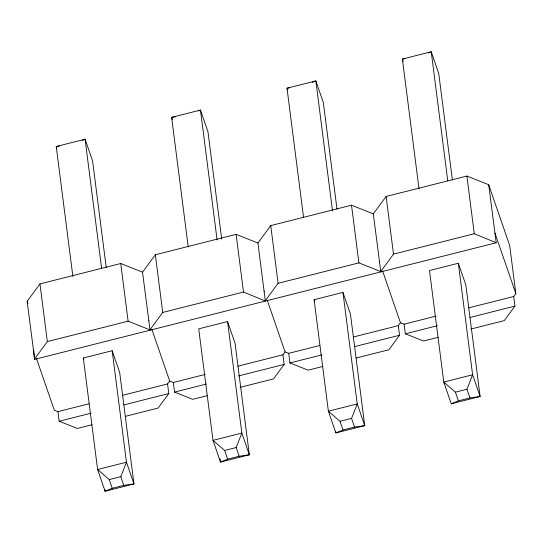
<?xml version="1.0" encoding="UTF-8"?>
<svg xmlns="http://www.w3.org/2000/svg" width="543" height="543" viewBox="0 0 543 543"><rect width="100%" height="100%" fill="white"/><g stroke="black" fill="none" stroke-linecap="round" stroke-linejoin="round"><path stroke-width="0.81" d="M123.79 485.381L112.252 488.293L109.252 479.605L97.611 469.505L126.458 462.222L133.958 483.942L123.79 485.381L120.79 476.693L126.458 462.222L112.17 350.71L83.323 357.993L97.611 469.505L105.111 491.225L133.958 483.942L119.67 372.43L112.17 350.71M239.178 456.229L227.639 459.14L224.639 450.459L212.999 440.359L241.845 433.07L249.346 454.79L239.178 456.229L236.178 447.541L241.845 433.07L227.558 321.558L198.711 328.848L212.999 440.359L220.499 462.079L249.346 454.79L235.058 343.278L227.558 321.558M354.565 427.076L343.027 429.995L340.027 421.307L328.386 411.207L357.233 403.924L364.726 425.644L354.565 427.076L351.565 418.395L357.233 403.924L342.945 292.412L314.098 299.695L328.386 411.207L335.886 432.927L364.726 425.644L350.445 314.125L342.945 292.412M469.953 397.931L458.414 400.843L455.414 392.155L443.774 382.062L472.62 374.772L480.114 396.492L469.953 397.931L466.953 389.243L472.62 374.772L458.333 263.26L429.486 270.55L443.774 382.062L451.267 403.782L480.114 396.492L465.833 284.98L458.333 263.26M380.819 271.907L373.312 213.867L386.121 196.464L466.892 176.061L488.693 184.722L496.207 242.755L34.664 359.351L27.15 301.317L39.958 283.914L120.729 263.511L142.537 272.165L150.051 330.205M34.542 358.991L47.35 341.588L128.121 321.184L149.922 329.845L162.737 312.442L243.502 292.039L265.432 301.053M142.537 272.165L155.346 254.762L236.117 234.359L257.925 243.02L265.31 300.693L278.118 283.29L358.889 262.887L380.697 271.548L393.505 254.144L474.277 233.741L496.207 242.755M257.925 243.02L270.733 225.616L351.504 205.206L373.312 213.867M122.562 395.311L167.556 383.942L169.688 381.043L151.836 329.336M167.556 383.942L168.785 393.553L158.115 408.058L125.481 416.305M237.949 366.158L282.944 354.796L285.075 351.891L267.224 300.191M282.944 354.796L284.172 364.407L273.502 378.912L240.047 387.363M353.337 337.013L398.331 325.644L400.462 322.746L382.611 271.038M398.331 325.644L399.56 335.255L388.883 349.76L356.249 358.007M468.724 307.861L513.712 296.498L515.85 293.593L509.694 245.531L488.693 184.722M513.712 296.498L514.947 306.109L504.271 320.614L470.822 329.065M82.224 140.393L85.081 139.218L92.582 160.938L106.211 267.373M198.324 110.955L200.469 110.073L207.969 131.793L221.707 239.063M312.279 82.387L315.856 80.921L323.35 102.641L336.986 209.075M428.379 52.949L431.237 51.775L438.737 73.495L452.373 179.923M112.252 488.293L105.111 491.225L104.894 489.548M227.639 459.14L220.499 462.079L220.064 458.726M343.027 429.995L335.886 432.927L335.669 431.251M451.267 403.782L458.414 400.843M36.449 358.489L54.307 410.189L57.938 411.635L89.025 403.782M169.688 381.043L173.326 382.482L205.227 374.426M285.075 351.891L288.713 353.337L319.8 345.484M400.462 322.746L404.101 324.185L436.002 316.128M57.938 411.635L59.173 421.246L91.075 413.189M123.797 404.922L168.785 393.553M173.326 382.482L174.554 392.1L206.462 384.037M238.363 375.98L284.172 364.407M288.713 353.337L289.942 362.948L321.85 354.891M354.565 346.624L399.56 335.255M404.101 324.185L405.329 333.802L437.23 325.739M469.953 317.472L514.947 306.109M92.032 424.755L77.344 428.461L59.173 421.246M207.412 395.603L192.731 399.315L174.554 392.1M322.8 366.457L308.119 370.163L289.942 362.948M438.187 337.305L423.499 341.018L405.329 333.802M109.252 479.605L120.79 476.693M224.639 450.459L236.178 447.541M340.027 421.307L351.565 418.395M455.414 392.155L466.953 389.243M405.519 58.617L402.39 59.058L419.033 188.964M289.351 87.878L287.009 88.21L303.537 217.275M175.532 116.806L171.622 117.356L188.156 246.42M59.363 146.067L56.234 146.508L72.877 276.407M494.978 233.144L515.85 293.593M403.198 61.386L402.39 59.058L431.237 51.775L447.771 180.833M379.469 261.936L379.591 262.289M287.546 89.765L287.009 88.21L315.856 80.921L332.492 210.82M314.098 299.695L314.635 301.25M264.081 291.082L264.203 291.442M172.423 119.684L171.622 117.356L200.469 110.073L217.105 239.972M148.694 320.234L148.816 320.587M56.771 148.063L56.234 146.508L85.081 139.218L101.616 268.283M83.323 357.993L83.86 359.547M27.15 301.317L27.978 303.713M33.306 349.38L33.978 351.328M466.892 176.061L474.277 233.741M386.121 196.464L393.505 254.144M351.504 205.206L358.889 262.887M270.733 225.616L278.118 283.29M236.117 234.359L243.502 292.039M155.346 254.762L162.737 312.442M120.729 263.511L128.121 321.184M39.958 283.914L47.35 341.588M33.428 349.74L34.664 359.351"/></g></svg>
